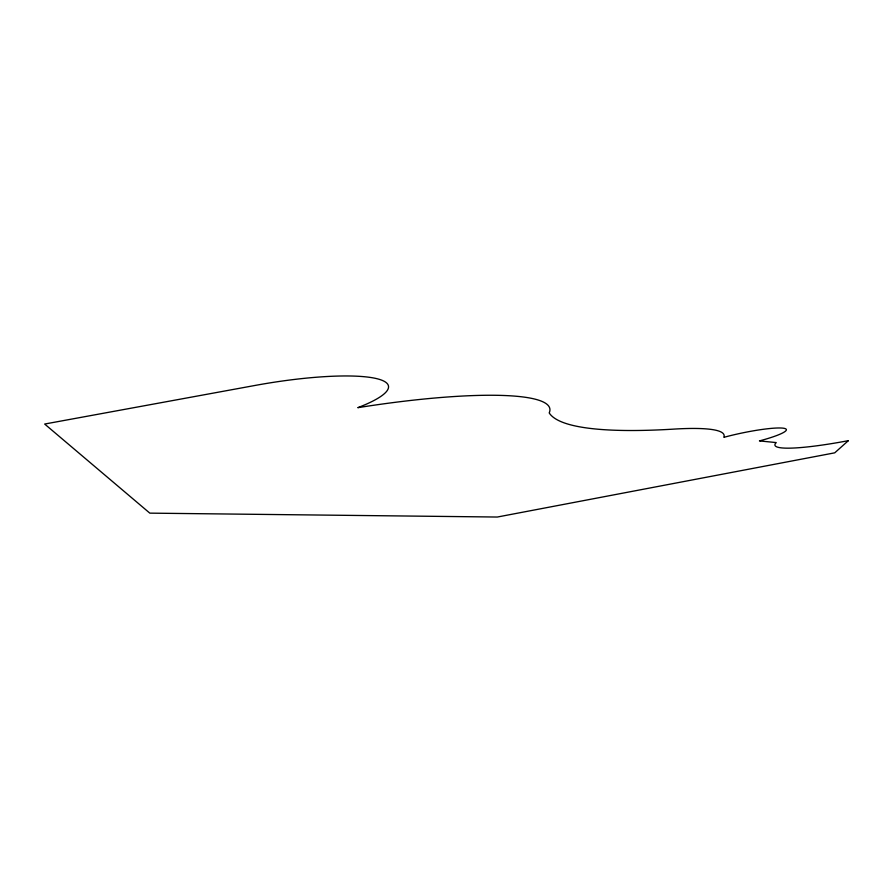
<?xml version="1.0" encoding="UTF-8"?>
<svg xmlns="http://www.w3.org/2000/svg" width="893" height="893" viewBox="0 0 893 893"><rect width="100%" height="100%" fill="white"/><g stroke="black" fill="none" stroke-linecap="round" stroke-linejoin="round"><path stroke-width="1.34" d="M848.35 440.673L834.732 452.829L497.301 517.036L149.823 513.14L44.65 424.041L256.202 385.24A124.216 23.385 -9.8 0 1 375.596 378.386A124.216 23.385 -9.8 0 1 357.803 407.677A218.629 35.687 -10.3 0 1 549.195 412.901A444.1 71.217 -13.3 0 0 675.677 428.997A169.212 22.693 -11.3 0 1 723.821 437.336A45.286 5.883 -12 0 1 782.625 428.115A45.286 5.883 -12 0 1 759.452 440.908L776.251 442.582A95.105 11.665 -12.4 0 0 848.35 440.673"/></g></svg>
